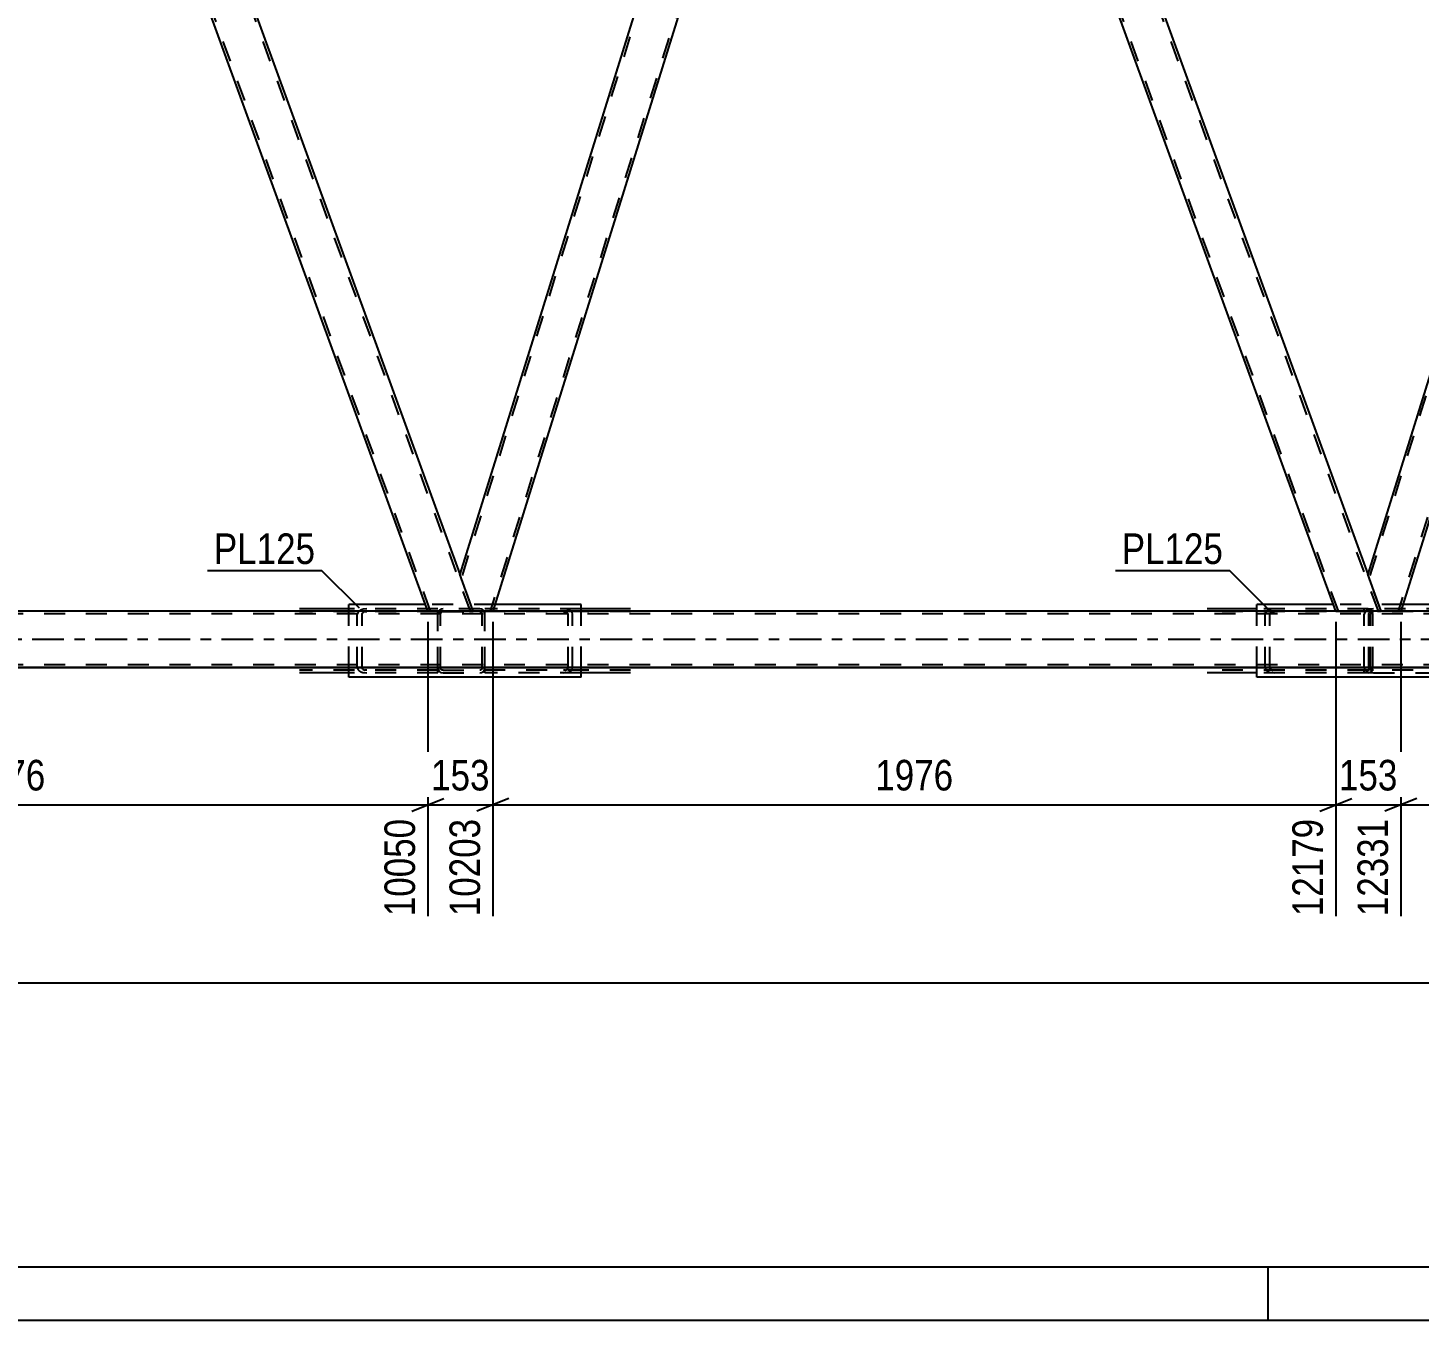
# Model space of a CAD drawing. Header units: millimetres. Extents: x -832 to 357, y -842 to -1.
# Drawn here: x -389 to -258.5, y -841.6 to -720.4 of the extents above; entities that cross this region are included whole.
import ezdxf

# ---------------------------------------------------------------- set-up
doc = ezdxf.new("R2010")
doc.units = ezdxf.units.MM
doc.linetypes.add('DXK_LINE_DOT2', pattern=[3.9198, 1.9599, -1.9599])
doc.linetypes.add('DXK_LINE_DOT3', pattern=[5.9187, 2.979, -0.9799, 0.9799, -0.9799])
doc.styles.add('Arial Narrow', font='ARIALN.TTF', dxfattribs={"height": 0.2})

# ---------------------------------------------------------------- blocks, each defined once
blk = doc.blocks.new('Unknown-570388851-1132')
at = {"color": 5, "linetype": 'Continuous'}
for p, q in [((-826.71, -836.6), (352.29, -836.6)), ((-272.71, -841.6), (-272.71, -836.6)), ((-831.71, -841.6), (357.29, -841.6))]:
    blk.add_line(p, q, dxfattribs=at)
blk = doc.blocks.new('Part-570388851-6461 - 6452')
at = {"color": 2, "linetype": 'Continuous'}
for p, q in [((-351.72, -774.52), (-358.91, -774.52)), ((-358.91, -775.14), (-358.91, -774.52)), ((-337.12, -774.52), (-345.2, -774.52)), ((-337.12, -775.14), (-337.12, -774.52)), ((-358.91, -781.32), (-358.91, -780.42)), ((-337.12, -781.32), (-358.91, -781.32)), ((-337.12, -781.32), (-337.12, -780.42))]:
    blk.add_line(p, q, dxfattribs=at)
at = {"color": 7, "linetype": 'DXK_LINE_DOT2'}
for p, q in [((-345.2, -774.52), (-351.72, -774.52)), ((-358.91, -780.42), (-358.91, -775.14)), ((-337.12, -780.42), (-337.12, -775.14))]:
    blk.add_line(p, q, dxfattribs=at)
blk = doc.blocks.new('Part-570388851-6763 - 6452')
at = {"color": 2, "linetype": 'Continuous'}
for p, q in [((-226.67, -653.92), (-263.37, -771.67)), ((-226.67, -653.92), (-226.63, -653.92)), ((-226.63, -653.92), (-225.35, -653.92)), ((-224.08, -657.43), (-225.35, -653.92)), ((-223.8, -658.17), (-224.08, -657.43)), ((-223.8, -658.17), (-260.26, -775.14)), ((-262.11, -775.14), (-263.37, -771.67))]:
    blk.add_line(p, q, dxfattribs=at)
at = {"color": 7, "linetype": 'DXK_LINE_DOT2'}
for p, q in [((-226.42, -653.92), (-263.24, -772.05)), ((-223.94, -657.8), (-260.51, -775.14)), ((-223.8, -658.17), (-223.97, -657.71)), ((-260.26, -775.14), (-262.11, -775.14))]:
    blk.add_line(p, q, dxfattribs=at)
blk = doc.blocks.new('Part-570388851-6619 - 6452')
at = {"color": 7, "linetype": 'DXK_LINE_DOT2'}
for p, q in [((-262.82, -774.92), (-263.16, -774.96)), ((-251.98, -774.92), (-262.82, -774.92)), ((-253.32, -774.96), (-253.66, -774.92)), ((-263.63, -775.22), (-263.7, -775.4)), ((-263.7, -780.44), (-263.7, -775.4)), ((-263.26, -775.4), (-263.23, -775.31)), ((-263.26, -780.44), (-263.26, -775.4)), ((-262.99, -775.18), (-262.82, -775.16)), ((-247.35, -775.16), (-262.82, -775.16)), ((-253.66, -775.16), (-253.49, -775.18)), ((-253.25, -775.31), (-253.22, -775.4)), ((-253.22, -780.44), (-253.22, -775.4)), ((-252.78, -775.4), (-252.85, -775.22)), ((-252.78, -780.44), (-252.78, -775.4)), ((-263.7, -780.44), (-263.63, -780.63)), ((-263.23, -780.54), (-263.26, -780.44)), ((-263.16, -780.89), (-262.82, -780.92)), ((-262.82, -780.68), (-262.99, -780.67)), ((-247.35, -780.68), (-262.82, -780.68)), ((-262.82, -780.92), (-251.98, -780.92)), ((-253.49, -780.67), (-253.66, -780.68)), ((-253.66, -780.92), (-253.32, -780.89)), ((-253.22, -780.44), (-253.25, -780.54)), ((-252.85, -780.63), (-252.78, -780.44))]:
    blk.add_line(p, q, dxfattribs=at)
at = {"color": 2, "linetype": 'Continuous'}
for p, q in [((-247.35, -774.92), (-251.98, -774.92)), ((-247.35, -780.92), (-251.98, -780.92))]:
    blk.add_line(p, q, dxfattribs=at)
at = {"color": 7, "linetype": 'DXK_LINE_DOT2'}
for centre, radius, start, end in [((-263.02, -775.77), 0.817, 99.5223, 138.0732), ((-253.46, -775.77), 0.817, 41.9269, 80.4778), ((-262.92, -775.59), 0.408, 99.5223, 138.0732), ((-253.56, -775.59), 0.408, 41.9269, 80.4778), ((-263.02, -780.08), 0.817, 221.9269, 260.4778), ((-262.92, -780.26), 0.408, 221.9269, 260.4778), ((-253.56, -780.26), 0.408, 279.5223, 318.0732), ((-253.46, -780.08), 0.817, 279.5223, 318.0732)]:
    blk.add_arc(centre, radius, start, end, dxfattribs=at)
blk = doc.blocks.new('Part-570388851-6491 - 6452')
at = {"color": 2, "linetype": 'Continuous'}
for p, q in [((-395.62, -653.92), (-395.58, -653.92)), ((-395.58, -653.92), (-391.87, -653.92)), ((-391.36, -653.92), (-391.87, -653.92)), ((-391.36, -653.92), (-348.51, -771.67)), ((-351.5, -775.14), (-394.07, -658.17))]:
    blk.add_line(p, q, dxfattribs=at)
at = {"color": 7, "linetype": 'DXK_LINE_DOT2'}
for p, q in [((-394.07, -658.17), (-395.62, -653.92)), ((-351.24, -775.14), (-395.36, -653.92)), ((-347.5, -775.14), (-391.62, -653.92)), ((-391.4, -653.92), (-391.51, -653.92)), ((-391.36, -653.92), (-391.4, -653.92)), ((-347.24, -775.14), (-348.51, -771.67)), ((-351.5, -775.14), (-347.24, -775.14))]:
    blk.add_line(p, q, dxfattribs=at)
blk = doc.blocks.new('Part-570388851-6620 - 6452')
at = {"color": 2, "linetype": 'Continuous'}
for p, q in [((-273.77, -774.92), (-278.41, -774.92)), ((-273.77, -780.92), (-278.41, -780.92))]:
    blk.add_line(p, q, dxfattribs=at)
at = {"color": 7, "linetype": 'DXK_LINE_DOT2'}
for p, q in [((-263.31, -774.92), (-273.77, -774.92)), ((-272.1, -774.92), (-272.43, -774.96)), ((-263.7, -775.16), (-263.7, -774.92)), ((-263.15, -774.96), (-263.31, -774.92)), ((-263.01, -775.06), (-263.15, -774.96)), ((-263.31, -775.16), (-278.41, -775.16)), ((-272.91, -775.22), (-272.97, -775.4)), ((-272.97, -780.44), (-272.97, -775.4)), ((-272.54, -775.4), (-272.5, -775.31)), ((-272.54, -780.44), (-272.54, -775.4)), ((-272.27, -775.18), (-272.1, -775.16)), ((-263.31, -775.16), (-263.23, -775.18)), ((-263.23, -775.18), (-263.16, -775.23)), ((-263.16, -775.23), (-263.11, -775.31)), ((-263.11, -775.31), (-263.1, -775.4)), ((-263.1, -780.44), (-263.1, -775.4)), ((-262.91, -775.22), (-263.01, -775.06)), ((-262.88, -775.4), (-262.91, -775.22)), ((-262.88, -780.44), (-262.88, -775.4)), ((-263.31, -780.68), (-278.41, -780.68)), ((-263.31, -780.92), (-273.77, -780.92)), ((-272.97, -780.44), (-272.91, -780.63)), ((-272.5, -780.54), (-272.54, -780.44)), ((-272.43, -780.89), (-272.1, -780.92)), ((-272.1, -780.68), (-272.27, -780.67)), ((-263.7, -780.92), (-263.7, -780.68)), ((-263.23, -780.67), (-263.31, -780.68)), ((-263.31, -780.92), (-263.15, -780.89)), ((-263.16, -780.61), (-263.23, -780.67)), ((-263.11, -780.54), (-263.16, -780.61)), ((-263.15, -780.89), (-263.01, -780.78)), ((-263.1, -780.44), (-263.11, -780.54)), ((-263.01, -780.78), (-262.91, -780.63)), ((-262.91, -780.63), (-262.88, -780.44))]:
    blk.add_line(p, q, dxfattribs=at)
for centre, radius, start, end in [((-272.3, -775.77), 0.817, 99.5223, 138.0732), ((-272.2, -775.59), 0.408, 99.5223, 138.0732), ((-272.3, -780.08), 0.817, 221.9269, 260.4778), ((-272.2, -780.26), 0.408, 221.9269, 260.4778)]:
    blk.add_arc(centre, radius, start, end, dxfattribs=at)
blk = doc.blocks.new('Part-570388851-6493 - 6452')
at = {"color": 7, "linetype": 'DXK_LINE_DOT2'}
for p, q in [((-346.15, -780.92), (-346.15, -774.92)), ((-337.12, -774.92), (-346.15, -774.92)), ((-338.46, -774.96), (-338.79, -774.92)), ((-332.48, -775.16), (-346.15, -775.16)), ((-338.79, -775.16), (-338.62, -775.18)), ((-338.39, -775.31), (-338.35, -775.4)), ((-338.35, -780.44), (-338.35, -775.4)), ((-337.92, -775.4), (-337.98, -775.22)), ((-337.92, -780.44), (-337.92, -775.4)), ((-332.48, -780.68), (-346.15, -780.68)), ((-337.12, -780.92), (-346.15, -780.92)), ((-338.62, -780.67), (-338.79, -780.68)), ((-338.79, -780.92), (-338.46, -780.89)), ((-338.35, -780.44), (-338.39, -780.54)), ((-337.98, -780.63), (-337.92, -780.44))]:
    blk.add_line(p, q, dxfattribs=at)
at = {"color": 2, "linetype": 'Continuous'}
for p, q in [((-332.48, -774.92), (-337.12, -774.92)), ((-332.48, -780.92), (-337.12, -780.92))]:
    blk.add_line(p, q, dxfattribs=at)
at = {"color": 7, "linetype": 'DXK_LINE_DOT2'}
for centre, radius, start, end in [((-338.59, -775.77), 0.817, 41.9269, 80.4778), ((-338.69, -775.59), 0.408, 41.9269, 80.4778), ((-338.69, -780.26), 0.408, 279.5223, 318.0732), ((-338.59, -780.08), 0.817, 279.5223, 318.0732)]:
    blk.add_arc(centre, radius, start, end, dxfattribs=at)
blk = doc.blocks.new('Part-570388851-6565 - 6452')
at = {"color": 2, "linetype": 'Continuous'}
for p, q in [((-311.8, -653.92), (-348.51, -771.67)), ((-311.8, -653.92), (-311.77, -653.92)), ((-311.77, -653.92), (-310.49, -653.92)), ((-309.21, -657.43), (-310.49, -653.92)), ((-308.94, -658.17), (-309.21, -657.43)), ((-308.94, -658.17), (-345.4, -775.14)), ((-347.24, -775.14), (-348.51, -771.67))]:
    blk.add_line(p, q, dxfattribs=at)
at = {"color": 7, "linetype": 'DXK_LINE_DOT2'}
for p, q in [((-311.55, -653.92), (-348.37, -772.05)), ((-309.07, -657.8), (-345.65, -775.14)), ((-308.94, -658.17), (-309.11, -657.71)), ((-345.4, -775.14), (-347.24, -775.14))]:
    blk.add_line(p, q, dxfattribs=at)
blk = doc.blocks.new('Part-570388851-6577 - 6452')
at = {"color": 7, "linetype": 'DXK_LINE_DOT2'}
for p, q in [((-350.07, -774.92), (-350.25, -774.96)), ((-346.63, -774.92), (-350.07, -774.92)), ((-346.44, -774.96), (-346.63, -774.92)), ((-350.51, -775.22), (-350.55, -775.4)), ((-350.55, -780.44), (-350.55, -775.4)), ((-350.31, -775.4), (-350.29, -775.31)), ((-350.31, -780.44), (-350.31, -775.4)), ((-350.29, -775.31), (-350.24, -775.23)), ((-350.24, -775.23), (-350.16, -775.18)), ((-350.16, -775.18), (-350.07, -775.16)), ((-350.07, -775.16), (-346.63, -775.16)), ((-346.63, -775.16), (-346.54, -775.18)), ((-346.54, -775.18), (-346.46, -775.23)), ((-346.46, -775.23), (-346.41, -775.31)), ((-346.41, -775.31), (-346.39, -775.4)), ((-346.39, -780.44), (-346.39, -775.4)), ((-346.15, -775.4), (-346.18, -775.22)), ((-346.15, -780.44), (-346.15, -775.4)), ((-350.55, -780.44), (-350.51, -780.62)), ((-350.29, -780.53), (-350.31, -780.44)), ((-350.24, -780.61), (-350.29, -780.53)), ((-350.25, -780.88), (-350.07, -780.92)), ((-350.16, -780.66), (-350.24, -780.61)), ((-350.07, -780.68), (-350.16, -780.66)), ((-350.07, -780.68), (-346.63, -780.68)), ((-350.07, -780.92), (-346.63, -780.92)), ((-346.54, -780.66), (-346.63, -780.68)), ((-346.63, -780.92), (-346.44, -780.88)), ((-346.46, -780.61), (-346.54, -780.66)), ((-346.41, -780.53), (-346.46, -780.61)), ((-346.39, -780.44), (-346.41, -780.53)), ((-346.18, -780.62), (-346.15, -780.44))]:
    blk.add_line(p, q, dxfattribs=at)
for centre, start, end in [((-350.07, -775.4), 112.5001, 157.5001), ((-346.63, -775.4), 22.5001, 67.5001), ((-350.07, -780.44), 202.5001, 247.5001), ((-346.63, -780.44), 292.5001, 337.5001)]:
    blk.add_arc(centre, 0.48, start, end, dxfattribs=at)
blk = doc.blocks.new('Part-570388851-6586 - 6452')
at = {"color": 2, "linetype": 'Continuous'}
for p, q in [((-358.91, -774.92), (-363.54, -774.92)), ((-358.91, -780.92), (-363.54, -780.92))]:
    blk.add_line(p, q, dxfattribs=at)
at = {"color": 7, "linetype": 'DXK_LINE_DOT2'}
for p, q in [((-350.55, -774.92), (-358.91, -774.92)), ((-357.23, -774.92), (-357.57, -774.96)), ((-350.55, -780.92), (-350.55, -774.92)), ((-350.55, -775.16), (-363.54, -775.16)), ((-358.04, -775.22), (-358.11, -775.4)), ((-358.11, -780.44), (-358.11, -775.4)), ((-357.67, -775.4), (-357.64, -775.31)), ((-357.67, -780.44), (-357.67, -775.4)), ((-357.4, -775.18), (-357.23, -775.16)), ((-350.55, -780.68), (-363.54, -780.68)), ((-350.55, -780.92), (-358.91, -780.92)), ((-358.11, -780.44), (-358.04, -780.63)), ((-357.64, -780.54), (-357.67, -780.44)), ((-357.57, -780.89), (-357.23, -780.92)), ((-357.23, -780.68), (-357.4, -780.67))]:
    blk.add_line(p, q, dxfattribs=at)
for centre, radius, start, end in [((-357.43, -775.77), 0.817, 99.5223, 138.0732), ((-357.33, -775.59), 0.408, 99.5223, 138.0732), ((-357.43, -780.08), 0.817, 221.9269, 260.4778), ((-357.33, -780.26), 0.408, 221.9269, 260.4778)]:
    blk.add_arc(centre, radius, start, end, dxfattribs=at)
blk = doc.blocks.new('Part-570388851-6789 - 6452')
at = {"color": 2, "linetype": 'Continuous'}
for p, q in [((-310.49, -653.92), (-310.45, -653.92)), ((-310.45, -653.92), (-306.74, -653.92)), ((-306.23, -653.92), (-306.74, -653.92)), ((-306.23, -653.92), (-263.37, -771.67)), ((-266.37, -775.14), (-308.94, -658.17))]:
    blk.add_line(p, q, dxfattribs=at)
at = {"color": 7, "linetype": 'DXK_LINE_DOT2'}
for p, q in [((-308.94, -658.17), (-310.49, -653.92)), ((-266.11, -775.14), (-310.23, -653.92)), ((-262.36, -775.14), (-306.48, -653.92)), ((-306.27, -653.92), (-306.38, -653.92)), ((-306.23, -653.92), (-306.27, -653.92)), ((-262.11, -775.14), (-263.37, -771.67)), ((-266.37, -775.14), (-262.11, -775.14))]:
    blk.add_line(p, q, dxfattribs=at)
blk = doc.blocks.new('Part-570388851-6911 - 6452')
at = {"color": 2, "linetype": 'Continuous'}
for p, q in [((-71.93, -775.14), (-753.51, -775.14)), ((-71.93, -780.42), (-753.51, -780.42))]:
    blk.add_line(p, q, dxfattribs=at)
at = {"color": 7, "linetype": 'DXK_LINE_DOT2'}
for p, q in [((-71.93, -775.38), (-753.51, -775.38)), ((-71.93, -780.18), (-753.51, -780.18))]:
    blk.add_line(p, q, dxfattribs=at)
at = {"color": 7, "linetype": 'DXK_LINE_DOT3'}
blk.add_line((-71.93, -777.78), (-753.51, -777.78), dxfattribs=at)
blk = doc.blocks.new('Part-570388851-7087 - 6452')
at = {"color": 2, "linetype": 'Continuous'}
for p, q in [((-266.59, -774.52), (-273.77, -774.52)), ((-273.77, -775.14), (-273.77, -774.52)), ((-251.98, -774.52), (-260.07, -774.52)), ((-251.98, -775.14), (-251.98, -774.52)), ((-273.77, -781.32), (-273.77, -780.42)), ((-251.98, -781.32), (-273.77, -781.32)), ((-251.98, -781.32), (-251.98, -780.42))]:
    blk.add_line(p, q, dxfattribs=at)
at = {"color": 7, "linetype": 'DXK_LINE_DOT2'}
for p, q in [((-260.07, -774.52), (-266.59, -774.52)), ((-273.77, -780.42), (-273.77, -775.14)), ((-251.98, -780.42), (-251.98, -775.14))]:
    blk.add_line(p, q, dxfattribs=at)
blk = doc.blocks.new('StraightDimension-570388851-24564 - 6452')
at = {"color": 7, "linetype": 'Continuous'}
for p, q in [((-430.53, -776.14), (-430.53, -801.9)), ((-351.5, -776.14), (-351.5, -803.73)), ((-429.03, -792.69), (-432.03, -793.89)), ((-353, -793.89), (-350, -792.69)), ((-430.53, -793.29), (-351.5, -793.29))]:
    blk.add_line(p, q, dxfattribs=at)
at = {"color": 0}
blk.add_wipeout([(-386.76, -792.54), (-386.76, -788.34), (-395.27, -788.34), (-395.27, -792.54)], dxfattribs=at)
at = {"color": 3, "style": 'Arial Narrow'}
blk.add_text('1976', height=2.863, dxfattribs=at).set_placement((-394.67, -791.94))
at = {"color": 0, "linetype": 'Continuous'}
blk.add_wipeout([(-352.1, -793.99), (-356.3, -793.99), (-356.3, -804.33), (-352.1, -804.33)], dxfattribs=at)
at = {"color": 3, "linetype": 'Continuous', "style": 'Arial Narrow'}
blk.add_text('10050', height=2.863, rotation=90.0002, dxfattribs=at).set_placement((-352.7, -803.73))
blk = doc.blocks.new('StraightDimension-570388851-24563 - 6452')
at = {"color": 7, "linetype": 'Continuous'}
for p, q in [((-351.5, -776.14), (-351.5, -803.73)), ((-345.4, -776.14), (-345.4, -803.73)), ((-353, -793.89), (-350, -792.69)), ((-343.9, -792.69), (-346.9, -793.89)), ((-351.5, -793.29), (-345.4, -793.29))]:
    blk.add_line(p, q, dxfattribs=at)
at = {"color": 0}
blk.add_wipeout([(-345.11, -792.54), (-345.11, -788.34), (-351.79, -788.34), (-351.79, -792.54)], dxfattribs=at)
at = {"color": 0, "linetype": 'Continuous'}
blk.add_wipeout([(-346, -793.99), (-350.2, -793.99), (-350.2, -804.33), (-346, -804.33)], dxfattribs=at)
at = {"color": 3, "style": 'Arial Narrow'}
blk.add_text('153', height=2.863, dxfattribs=at).set_placement((-351.19, -791.94))
at = {"color": 3, "linetype": 'Continuous', "style": 'Arial Narrow'}
blk.add_text('10203', height=2.863, rotation=90.0002, dxfattribs=at).set_placement((-346.6, -803.73))
blk = doc.blocks.new('StraightDimension-570388851-24560 - 6452')
at = {"color": 7, "linetype": 'Continuous'}
for p, q in [((-260.26, -776.14), (-260.26, -803.73)), ((-181.23, -776.14), (-181.23, -803.73)), ((-258.76, -792.69), (-261.76, -793.89)), ((-182.73, -793.89), (-179.73, -792.69)), ((-260.26, -793.29), (-181.23, -793.29))]:
    blk.add_line(p, q, dxfattribs=at)
at = {"color": 0}
blk.add_wipeout([(-216.49, -792.54), (-216.49, -788.34), (-225, -788.34), (-225, -792.54)], dxfattribs=at)
at = {"color": 3, "style": 'Arial Narrow'}
blk.add_text('1976', height=2.863, dxfattribs=at).set_placement((-224.4, -791.94))
at = {"color": 0, "linetype": 'Continuous'}
blk.add_wipeout([(-181.83, -793.99), (-186.03, -793.99), (-186.03, -804.33), (-181.83, -804.33)], dxfattribs=at)
at = {"color": 3, "linetype": 'Continuous', "style": 'Arial Narrow'}
blk.add_text('14307', height=2.863, rotation=90.0002, dxfattribs=at).set_placement((-182.43, -803.73))
blk = doc.blocks.new('StraightDimension-570388851-24871 - 6452')
at = {"color": 7, "linetype": 'Continuous'}
blk.add_line((-792.18, -809.97), (-62.67, -809.97), dxfattribs=at)
blk = doc.blocks.new('StraightDimension-570388851-7481 - 6452')
at = {"color": 7, "linetype": 'Continuous'}
blk.add_line((-728.69, -780.41), (-193.5, -780.41), dxfattribs=at)
blk = doc.blocks.new('StraightDimension-570388851-24561 - 6452')
at = {"color": 7, "linetype": 'Continuous'}
for p, q in [((-266.37, -776.14), (-266.37, -803.73)), ((-260.26, -776.14), (-260.26, -803.73)), ((-267.87, -793.89), (-264.87, -792.69)), ((-258.76, -792.69), (-261.76, -793.89)), ((-266.37, -793.29), (-260.26, -793.29))]:
    blk.add_line(p, q, dxfattribs=at)
at = {"color": 0}
blk.add_wipeout([(-259.97, -792.54), (-259.97, -788.34), (-266.66, -788.34), (-266.66, -792.54)], dxfattribs=at)
at = {"color": 0, "linetype": 'Continuous'}
blk.add_wipeout([(-260.86, -793.99), (-265.06, -793.99), (-265.06, -804.33), (-260.86, -804.33)], dxfattribs=at)
at = {"color": 3, "style": 'Arial Narrow'}
blk.add_text('153', height=2.863, dxfattribs=at).set_placement((-266.06, -791.94))
at = {"color": 3, "linetype": 'Continuous', "style": 'Arial Narrow'}
blk.add_text('12331', height=2.863, rotation=90.0002, dxfattribs=at).set_placement((-261.46, -803.73))
blk = doc.blocks.new('StraightDimension-570388851-24562 - 6452')
at = {"color": 7, "linetype": 'Continuous'}
for p, q in [((-345.4, -776.14), (-345.4, -803.73)), ((-266.37, -776.14), (-266.37, -803.73)), ((-343.9, -792.69), (-346.9, -793.89)), ((-267.87, -793.89), (-264.87, -792.69)), ((-345.4, -793.29), (-266.37, -793.29))]:
    blk.add_line(p, q, dxfattribs=at)
at = {"color": 0}
blk.add_wipeout([(-301.63, -792.54), (-301.63, -788.34), (-310.14, -788.34), (-310.14, -792.54)], dxfattribs=at)
at = {"color": 3, "style": 'Arial Narrow'}
blk.add_text('1976', height=2.863, dxfattribs=at).set_placement((-309.54, -791.94))
at = {"color": 0, "linetype": 'Continuous'}
blk.add_wipeout([(-266.97, -793.99), (-271.17, -793.99), (-271.17, -804.33), (-266.97, -804.33)], dxfattribs=at)
at = {"color": 3, "linetype": 'Continuous', "style": 'Arial Narrow'}
blk.add_text('12179', height=2.863, rotation=90.0002, dxfattribs=at).set_placement((-267.57, -803.73))
blk = doc.blocks.new('Mark-570388851-6457 - 6452')
at = {"color": 0}
blk.add_wipeout([(-362.06, -770.71), (-362.06, -767.71), (-371.56, -767.71), (-371.56, -770.71)], dxfattribs=at)
blk.add_wipeout([(-362.06, -770.71), (-362.06, -767.71), (-371.56, -767.71), (-371.56, -770.71)], dxfattribs=at)
at = {"color": 30, "linetype": 'Continuous'}
for p in [(-372.16, -771.31), (-357.92, -774.84)]:
    blk.add_line(p, (-361.46, -771.31), dxfattribs=at)
at = {"color": 3, "style": 'Arial Narrow'}
blk.add_text('PL125', height=2.863, dxfattribs=at).set_placement((-371.56, -770.71))
blk = doc.blocks.new('Mark-570388851-7083 - 6452')
at = {"color": 0}
blk.add_wipeout([(-276.93, -770.71), (-276.93, -767.71), (-286.43, -767.71), (-286.43, -770.71)], dxfattribs=at)
blk.add_wipeout([(-276.93, -770.71), (-276.93, -767.71), (-286.43, -767.71), (-286.43, -770.71)], dxfattribs=at)
at = {"color": 30, "linetype": 'Continuous'}
for p in [(-287.03, -771.31), (-272.79, -774.84)]:
    blk.add_line(p, (-276.33, -771.31), dxfattribs=at)
at = {"color": 3, "style": 'Arial Narrow'}
blk.add_text('PL125', height=2.863, dxfattribs=at).set_placement((-286.43, -770.71))

msp = doc.modelspace()

# ---------------------------------------------------------------- block references
for name in ['Unknown-570388851-1132', 'Part-570388851-6491 - 6452', 'Part-570388851-6565 - 6452', 'Part-570388851-6789 - 6452', 'Part-570388851-6763 - 6452', 'Part-570388851-6586 - 6452', 'Part-570388851-6461 - 6452', 'Part-570388851-6577 - 6452', 'Part-570388851-6493 - 6452', 'Part-570388851-6620 - 6452', 'Part-570388851-7087 - 6452', 'Part-570388851-6619 - 6452', 'Part-570388851-6911 - 6452']:
    msp.add_blockref(name, (0, 0))

# ---------------------------------------------------------------- next in the draw order: block references
for name in ['StraightDimension-570388851-24564 - 6452', 'StraightDimension-570388851-24560 - 6452']:
    msp.add_blockref(name, (0, 0))

# ---------------------------------------------------------------- next in the draw order: block references
msp.add_blockref('StraightDimension-570388851-24563 - 6452', (0, 0))

# ---------------------------------------------------------------- next in the draw order: block references
msp.add_blockref('StraightDimension-570388851-24871 - 6452', (0, 0))

# ---------------------------------------------------------------- next in the draw order: block references
for name in ['Mark-570388851-6457 - 6452', 'Mark-570388851-7083 - 6452', 'StraightDimension-570388851-7481 - 6452']:
    msp.add_blockref(name, (0, 0))

# ---------------------------------------------------------------- next in the draw order: block references
msp.add_blockref('StraightDimension-570388851-24561 - 6452', (0, 0))

# ---------------------------------------------------------------- next in the draw order: block references
msp.add_blockref('StraightDimension-570388851-24562 - 6452', (0, 0))

doc.saveas('drawing.dxf')
